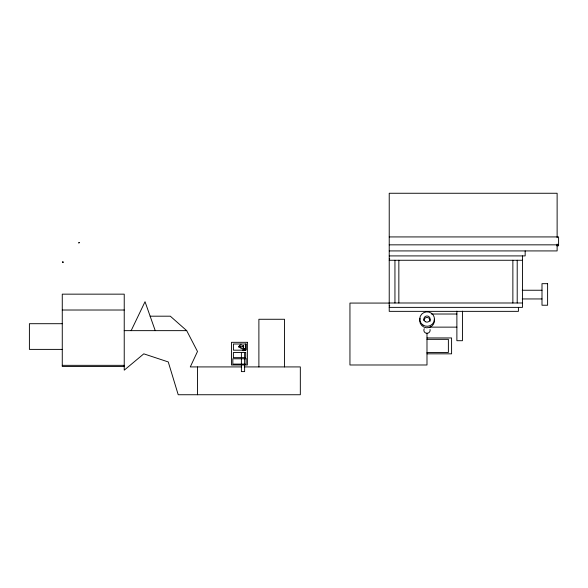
<?xml version="1.0" encoding="UTF-8"?>
<svg xmlns="http://www.w3.org/2000/svg" width="588" height="588" viewBox="0 0 588 588"><rect width="100%" height="100%" fill="white"/><g stroke="black" fill="none" stroke-linecap="round" stroke-linejoin="round"><path stroke-width="0.88" d="M243.344 346.942L243.439 345.803L243.395 346.832M131.153 330.647L145.038 301.725L155.232 330.647M389.227 236.927L558.6 236.927L558.6 245.769L556.77 245.769M389.227 244.843L558.6 244.843M389.227 250.922L557.123 250.922L557.123 244.049M389.227 255.912L525.158 255.912L525.158 250.922M389.227 258.94L389.741 258.94M389.227 260.264L522.475 260.264M63.004 262.086L62.571 262.388M63.019 262.336L62.548 261.822L63.019 261.822L63.004 262.388M522.21 290.244L541.996 290.244M522.21 298.947L541.996 298.947M389.227 302.989L522.475 302.989M389.388 303.07L349.948 303.07L349.948 364.986L426.991 364.986L426.991 333.117M389.227 305.775L389.741 305.775M389.227 307.377L522.475 307.377L522.475 255.912M62.269 310.016L124.23 310.016M431.519 314.014L456.883 314.014M150.138 316.19L170.307 316.19L186.697 330.647L197.487 351.492L190.284 366.919L241.639 366.919M62.269 323.701L29.4 323.701L29.4 349.39L62.269 349.39M429.71 327.134L456.883 327.134M124.23 330.647L186.697 330.647M426.991 337.946L451.591 337.946L451.591 353.829L426.991 353.829M426.991 339.335L448.379 339.335L448.379 352.44L426.991 352.44M243.006 345.92L243.557 345.766M240.933 346.273L238.86 346.273L238.86 347.368L240.933 347.368M238.86 346.597L240.933 346.597M242.998 346.795L243.542 346.942M242.712 350.676L243.586 350.676M62.269 365.339L124.23 365.339M124.23 366.493L62.269 366.493L62.269 294.154L124.23 294.154L124.23 370.168L143.795 353.836L168.256 361.936L178.215 394.739L300.328 394.739L300.328 366.919L244.314 366.919M557.123 237.699L557.123 193.261L389.227 193.261L389.227 311.353L518.418 311.353L518.418 307.377M517.205 260.264L517.205 302.989M512.868 260.264L512.868 302.989M462.433 311.155L462.433 340.709L456.883 340.709L456.883 311.155M398.848 260.264L398.848 302.989M394.945 260.264L394.945 302.989M284.489 366.919L284.489 319.269L258.889 319.269L258.889 366.919M245.806 344.127L245.806 348.64L240.933 348.64L240.933 344.127M244.851 349.118L244.851 349.911M244.623 352.851L244.623 371.609L241.389 371.609L241.389 352.851M244.38 349.118L244.38 349.911M243.454 349.118L243.454 349.911M243.006 345.766L242.998 346.942M239.404 345.141L239.404 346.332M197.487 366.919L197.487 394.739M423.838 320.57A3.153 3.087 0 0 1 427.402 317.513A3.153 3.087 0 0 1 430.034 321.371M434.326 319.181A7.372 7.218 0 0 1 426.601 327.788A7.372 7.218 0 0 1 420.111 318.262M430.034 329.427A3.153 3.087 0 0 1 426.579 333.286A3.153 3.087 0 0 1 424.264 328.685M79.336 242.69L78.696 242.873L79.336 242.69M547.604 283.673L541.996 283.673L541.996 305.231L547.604 305.231L547.604 283.673M247.372 342.319L231.481 342.319L231.481 364.986L247.372 364.986L247.372 342.319M245.99 344.002L233.421 344.002L233.421 350.176L245.99 350.176L245.99 344.002M243.667 345.766L242.851 345.766L242.851 346.942L243.667 346.942L243.667 345.766M245.777 349.118L243.006 349.118L243.006 349.911L245.777 349.911L245.777 349.118M245.71 352.506L233.392 352.506L233.392 357.658L245.71 357.658L245.71 352.506M246.1 358.776L232.833 358.776L232.833 364.097L246.1 364.097L246.1 358.776M422.993 325.068A7.372 7.218 0 0 0 434.451 319.549A7.372 7.218 0 0 0 423.838 312.596A7.372 7.218 0 0 0 422.993 325.068M425.418 321.732A3.153 3.087 0 0 0 430.144 319.056A3.153 3.087 0 0 0 425.418 316.388A3.153 3.087 0 0 0 425.418 321.732"/></g></svg>
